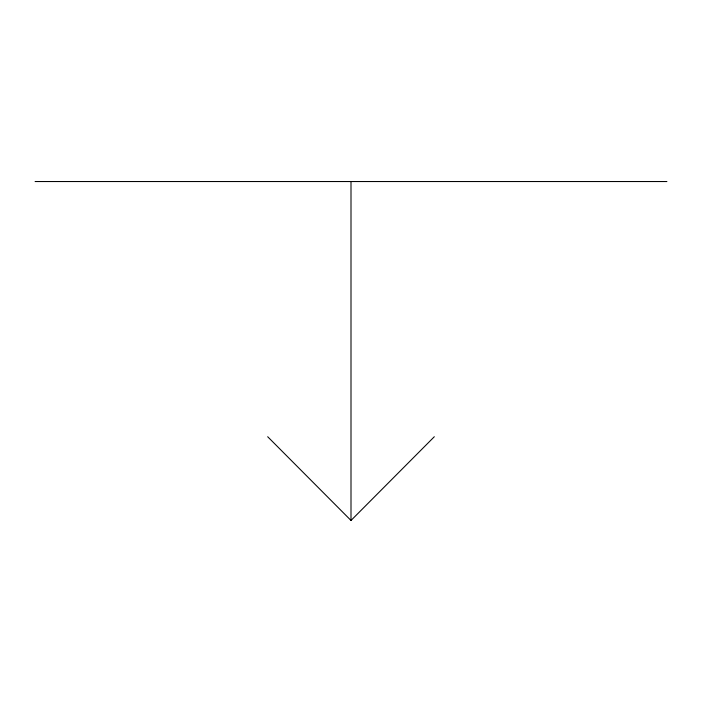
<?xml version="1.0" encoding="UTF-8"?>
<svg xmlns="http://www.w3.org/2000/svg" width="702" height="702" viewBox="0 0 702 702"><rect width="100%" height="100%" fill="white"/><g stroke="black" fill="none" stroke-linecap="round" stroke-linejoin="round"><path stroke-width="1.05" d="M267.69 436.732L351 520.463L434.31 436.732M35.1 181.537L666.9 181.537M351 181.537L351 520.463"/></g></svg>
